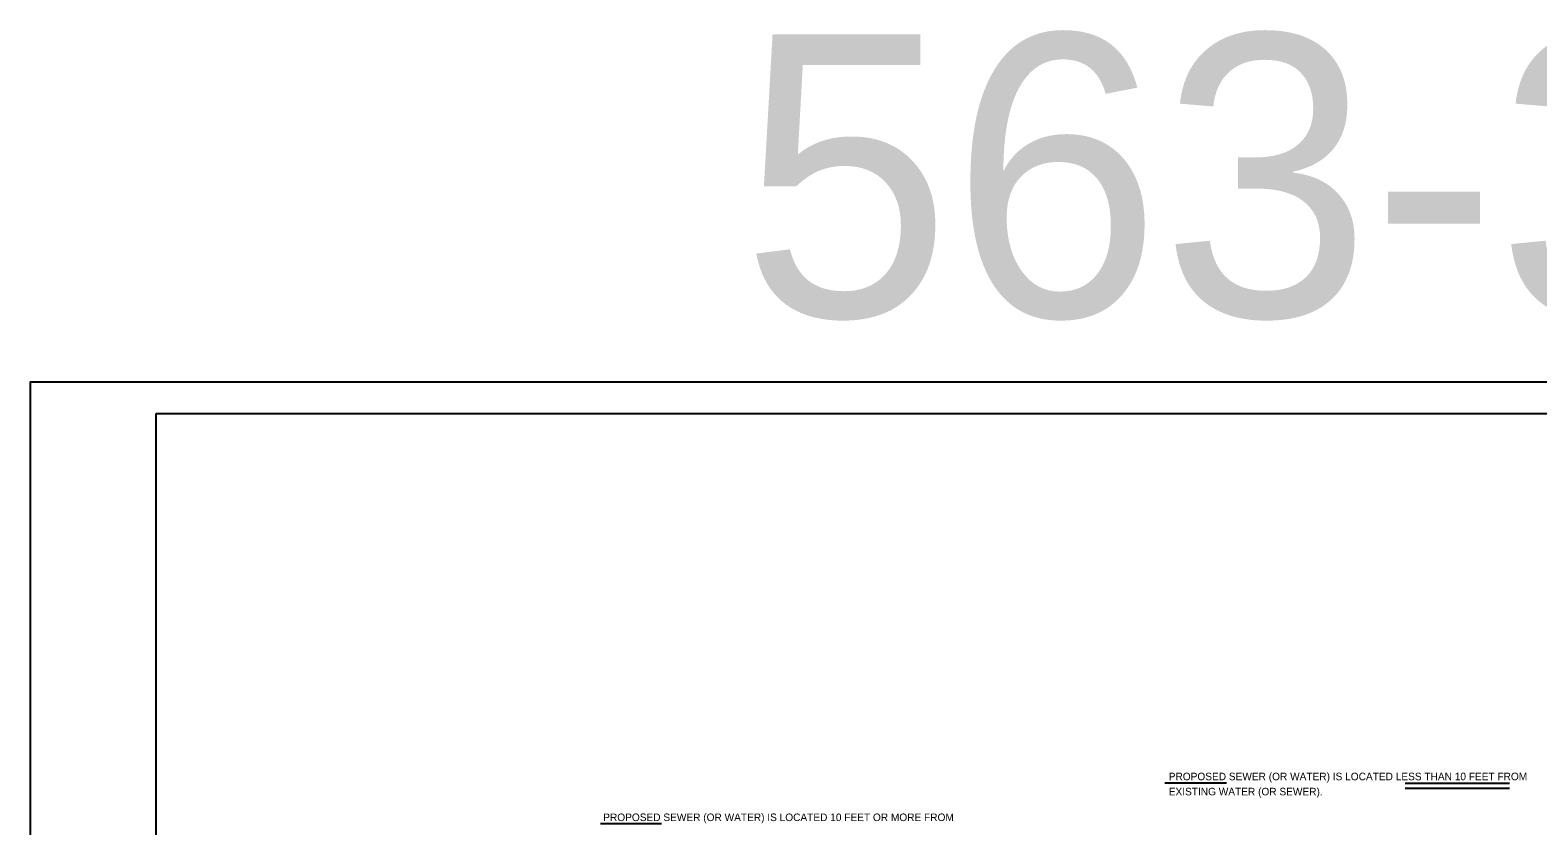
# Model space of a CAD drawing. Extents: x 2133490 to 2172050, y 2138301 to 2145980.
# Drawn here: x 2142611 to 2143807, y 2139049 to 2139680 of the extents above; entities that cross this region are included whole.
import ezdxf

# ---------------------------------------------------------------- set-up
doc = ezdxf.new("R2010")
doc.units = 0
for name, color, linetype in [('ROW_PR_Notes', 7, 'Continuous'), ('Sheets_50 Reference Boundary', 7, 'Continuous'), ('Sheets_General Details', 7, 'Continuous'), ('Sheets_Printer Plotting Border', 7, 'Continuous')]:
    doc.layers.add(name, color=color, linetype=linetype)

msp = doc.modelspace()

# ---------------------------------------------------------------- linework, layer by layer
at = {"layer": 'ROW_PR_Notes'}
for p, q in [((2143511, 2139082.6), (2143559.7, 2139082.6)), ((2143701.6, 2139082.4), (2143784.4, 2139082.4)), ((2143701.6, 2139078.3), (2143784.4, 2139078.3)), ((2143063, 2139050.5), (2143111.6, 2139050.5))]:
    msp.add_line(p, q, dxfattribs=at)
at = {"layer": 'Sheets_50 Reference Boundary'}
msp.add_lwpolyline([(2142710.6, 2139375.7), (2144285.6, 2139375.7), (2144285.6, 2138375.7), (2142710.6, 2138375.7)], close=True, dxfattribs=at)
at = {"layer": 'Sheets_General Details'}
for p, q in [((2142610.6, 2139400.7), (2142610.6, 2138300.7)), ((2144310.6, 2139400.7), (2142610.6, 2139400.7))]:
    msp.add_line(p, q, dxfattribs=at)
msp.add_lwpolyline([(2142710.6, 2139375.7), (2144285.6, 2139375.7), (2144285.6, 2138325.7), (2142710.6, 2138325.7)], close=True, dxfattribs=at)
at = {"layer": 'Sheets_Printer Plotting Border'}
msp.add_lwpolyline([(2142610.6, 2138300.7), (2144310.6, 2138300.7), (2144310.6, 2139400.7), (2142610.6, 2139400.7)], close=True, dxfattribs=at)

# ---------------------------------------------------------------- texts
at = {"layer": 'ROW_PR_Notes'}
for s, p in [('PROPOSED SEWER (OR WATER) IS LOCATED LESS THAN 10 FEET FROM ', (2143514, 2139084.7)), ('EXISTING WATER (OR SEWER).', (2143514, 2139072.7)), ('PROPOSED SEWER (OR WATER) IS LOCATED 10 FEET OR MORE FROM ', (2143065.3, 2139052.3))]:
    msp.add_text(s, height=6, dxfattribs=at).set_placement(p)
at = {"layer": 'Sheets_General Details'}
msp.add_text('563-3', height=224, dxfattribs=at).set_placement((2143174.8, 2139452.6))

doc.saveas('drawing.dxf')
